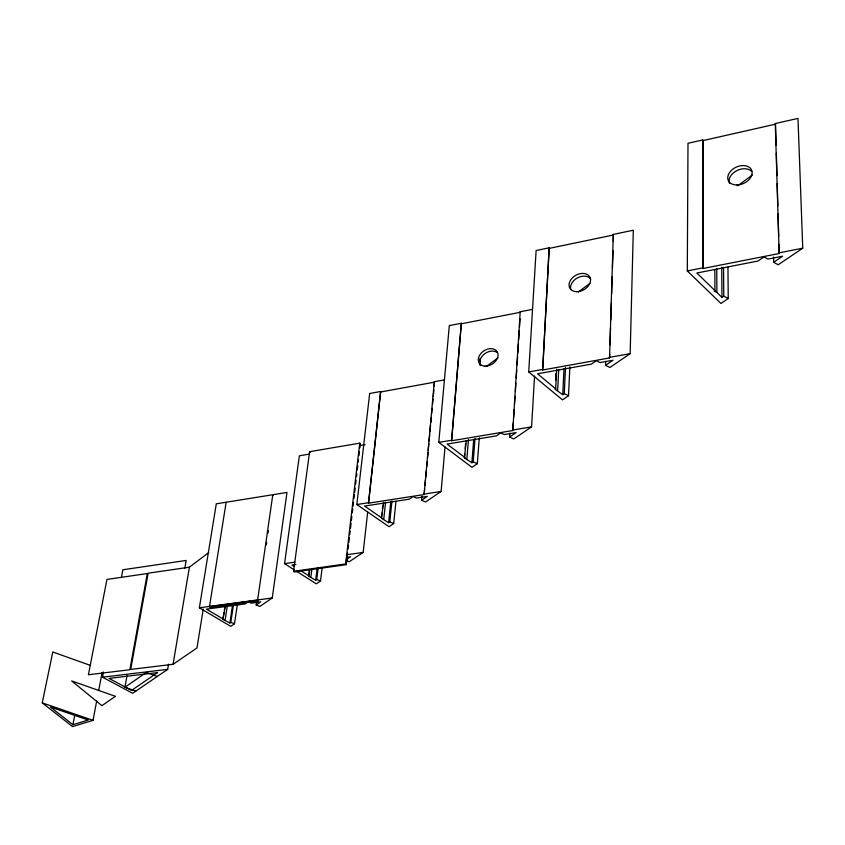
<?xml version="1.0" encoding="UTF-8"?>
<svg xmlns="http://www.w3.org/2000/svg" width="845" height="845" viewBox="0 0 845 845"><rect width="100%" height="100%" fill="white"/><g stroke="black" fill="none" stroke-linecap="round" stroke-linejoin="round"><path stroke-width="1.27" d="M727.946 267.126L728.232 298.549L720.954 303.471L687.302 270.928L687.999 143.28L702.765 139.943L703.029 140.576L703.061 268.488L779.164 253.511L778.9 244.279M605.696 361.385L605.559 365.325L609.9 367.48L630.159 353.643L633.306 230.231L613.29 234.414L609.551 357.953L542.67 370.004L549.187 247.796L536.121 250.532L528.727 371.937L562.474 399.854L568.527 395.724L569.868 366.846M609.551 357.953L609.678 354.023M609.974 344.866L610.534 327.86M610.787 320.012L611.347 302.996M611.643 293.838L612.202 276.833M612.498 267.675L613.058 250.659M613.354 241.501L613.29 234.414M556.697 369.128L555.693 388.848L555.112 389.249L562.738 394.7L564.249 393.664L565.506 367.395M562.738 394.7L564.006 368.621M555.577 380.049L555.915 373.469M557.647 390.474L558.714 369.445M542.67 370.004L549.187 247.796M509.862 433.126L509.598 437.034L513.771 438.967L531.579 426.873L534.568 376.004M479.305 437.742L477.319 463.704L471.985 467.327L438.787 442.379L449.318 325.589L461.338 323.244L451.6 440.752L512.788 430.538L520.193 311.763L532.434 309.376M512.788 430.538L513.306 422.648M513.644 417.398L514.161 409.508M514.499 404.248L515.017 396.368M515.355 391.108L515.872 383.229M516.211 377.968L516.728 370.078M517.066 364.829L517.584 356.939M517.837 352.999L518.439 343.799M518.693 339.859L519.295 330.659M519.548 326.709L520.066 318.829M464.75 453.976L464.433 457.874L471.88 462.754L473.211 461.845L475.027 438.47M471.88 462.754L473.718 439.284M479.537 364.934L480.044 358.417M465.162 448.779L465.584 443.583M464.433 457.874L466.303 440.625M466.873 458.983L468.436 439.484M451.6 440.752L461.338 323.244M421.982 496.321L421.613 500.251L425.584 501.972L441.122 491.452L445.04 446.868M395.967 501.317L393.685 523.551L389.006 526.72L356.833 504.528L369.677 393.485L380.651 391.488L368.515 503.176L424.105 494.557L434.319 381.718L444.607 379.838M424.105 494.557L424.591 489.329M424.961 485.41L425.447 480.182M425.69 477.573L426.303 471.035M426.672 467.116L427.158 461.888M427.528 457.958L428.014 452.73M428.257 450.121L428.869 443.583M429.112 440.974L429.725 434.436M429.968 431.816L430.58 425.288M430.823 422.669L431.32 417.441M431.679 413.522L432.175 408.293M432.534 404.375L433.031 399.146M433.274 396.527L433.886 389.989M434.245 386.07L434.319 381.718M383.556 502.3L381.433 518.334L388.605 522.685L390.781 501.909M388.605 522.685L389.777 521.883L391.953 500.948M383.757 519.326L385.563 502.3M381.57 517.024L381.993 513.095M382.415 509.165L382.838 505.236M368.515 503.176L380.651 391.488M346.323 560.584L349.207 561.767L363.181 552.408L367.691 511.986M359.896 447.818L360.35 443.921L359.748 443.15L309.597 451.695L293.585 571.273L294.24 571.98L346.228 564.671L347.601 552.989M348.055 549.092L348.51 545.194M348.816 542.596L349.418 537.409M349.724 534.811L350.179 530.913M350.485 528.315L351.087 523.118M351.393 520.52L351.847 516.633M352.302 512.735L352.756 508.838M353.062 506.239L353.516 502.342M353.97 498.455L354.425 494.557M354.731 491.959L355.185 488.061M355.639 484.164L356.094 480.277M356.548 476.379L356.854 473.781M357.308 469.883L357.762 465.996M358.217 462.099L358.523 459.5M358.977 455.603L359.431 451.705M346.228 564.671L345.605 563.953L359.748 443.15M296.595 571.304L316.283 583.842L320.508 581.022L322.135 567.924M309.851 569.509L308.615 576.237L315.66 580.198L317.15 568.442M315.66 580.198L316.717 579.49L318.174 567.882M308.784 574.949L309.45 569.784M310.865 577.146L311.858 569.393M294.409 569.921L284.564 563.647L299.362 455.793L309.671 454.05M256.553 602.358L256.172 604.957L259.901 606.414L272.259 597.975L286.994 492.434L216.299 503.821L199.367 607.798L230.717 626.335L234.466 623.779L237.413 604.238M226.143 502.289L209.486 606.689L210.151 607.333L258.232 600.869L257.588 600.214L272.798 494.779L273.421 495.476M266.291 544.919L266.671 542.321M267.981 533.216L268.361 530.607M223.936 612.847L222.932 619.364L229.851 623.008L232.607 604.925M229.851 623.008L230.791 622.374L233.357 605.421M225.108 620.198L227.316 605.854M224.337 610.238L224.95 606.319M222.932 619.364L225.266 606.277M203.265 609.065L196.98 647.946L173.077 664.297L130.7 669.43L148.15 573.195L189.407 567.185L208.81 552.514M103.47 671.997L102.488 677.172L132.633 693.291L167.69 669.356L168.567 664.17M184.854 568.22L186.175 560.446L122.884 569.773L121.405 577.536M173.077 664.297L189.407 567.185M135.802 691.136L124.923 687.26L127.035 675.641M90.478 665.448L52.802 651.97L42.25 702.86L72.512 726.594L93.013 720.341L96.71 700.906M98.685 690.534L102.139 672.398M72.902 724.704L88.218 720.024L50.394 707.011L72.902 724.704L74.677 715.694M578.276 292.043L589.863 283.424M486.54 366.329L497.99 357.847M737.632 185.847L752.251 175.073M124.923 687.26L146.259 672.483L157.286 676.465M256.172 604.957L260.693 601.851L251.398 603.098L248.208 601.862L245.208 603.932L206.433 609.139L223.281 619.121M605.559 365.325L612.974 360.245L600.013 362.568L596.285 360.72L591.384 364.121L537.547 373.786L555.693 388.848M714.838 269.597L714.933 290.585L714.236 291.06L716.887 292.476L721.957 297.398L723.774 296.162L723.552 267.347M509.598 437.034L516.115 432.587L504.264 434.562L500.694 432.904L496.385 435.872L447.1 444.069L464.94 457.525M421.613 500.251L427.306 496.385L416.543 498.043L413.152 496.564L409.381 499.152L364.586 506.07L381.877 518.027M779.164 253.511L775.287 123.539L797.986 118.406L802.75 248.187L778.192 264.791L773.671 262.288L782.65 256.193L767.883 259.088L763.996 256.933L758.06 261.01L696.85 273.009L714.933 290.585M346.387 559.506L350.485 556.749L346.714 557.288M703.029 140.576L775.53 124.183L775.287 123.539M549.493 248.335L613.576 234.963M687.302 270.928L702.776 267.876L703.061 268.488M778.91 252.887L802.75 248.187M461.645 323.73L520.488 312.259L520.193 311.763M380.968 391.911L434.615 382.151M528.727 371.937L542.363 369.487M609.256 357.414L630.159 353.643M359.949 445.516L365.103 444.639M438.787 442.379L451.272 440.298M512.482 430.063L531.579 426.873M356.833 504.528L368.188 502.775M423.789 494.145L441.122 491.452M284.564 563.647L294.873 562.168M346.429 554.806L363.181 552.408M295.887 564.523L291.969 565.083L294.102 566.435M293.585 571.273L345.605 563.953M199.367 607.798L272.259 597.975M209.486 606.689L257.588 600.214M102.488 677.172L167.69 669.356M42.25 702.86L93.013 720.341M230.791 622.374L234.466 623.779M316.717 579.49L320.508 581.022M389.777 521.883L393.685 523.551M473.211 461.845L477.319 463.704M564.249 393.664L568.527 395.724M723.774 296.162L728.232 298.549M300.493 570.523L309.027 575.963M309.597 451.695L310.21 452.445M775.53 124.183L776.122 145.298M776.344 153.22L776.977 175.654M777.199 183.566L777.822 206M778.044 213.922L778.678 236.357M773.534 257.038L773.671 262.288M721.746 267.231L721.957 297.398M716.771 268.89L716.887 292.476M702.765 139.943L702.776 267.876M729.488 183.333A12.738 8.946 -24.2 0 1 736.449 170.806A12.738 8.946 -24.2 0 1 751.691 171.45M570.766 289.56A11.418 8.281 -29.3 0 1 577.505 277.847A11.418 8.281 -29.3 0 1 590.739 278.913M480.837 365.621A10.615 7.827 -32.9 0 1 484.217 354.118A10.615 7.827 -32.9 0 1 497.103 352.439M147.315 573.544L129.845 669.747L88.419 674.754L106.956 579.416L147.315 573.544M115.416 696.333L101.907 705.67L71.688 680.933L115.416 696.333M157.582 672.578L131.535 690.439L109.016 678.377L157.582 672.578M736.967 184.97A12.759 8.946 -24.3 0 0 751.68 170.267A12.759 8.946 -24.3 0 0 731.189 170.574A12.759 8.946 -24.3 0 0 736.967 184.97M576.66 291.683A11.439 8.292 -29.3 0 0 590.275 278.142A11.439 8.292 -29.3 0 0 572.424 277.804A11.439 8.292 -29.3 0 0 576.66 291.683M485.019 366.138A10.636 7.827 -32.9 0 0 497.863 353.39A10.636 7.827 -32.9 0 0 481.618 352.671A10.636 7.827 -32.9 0 0 485.019 366.138"/></g></svg>
